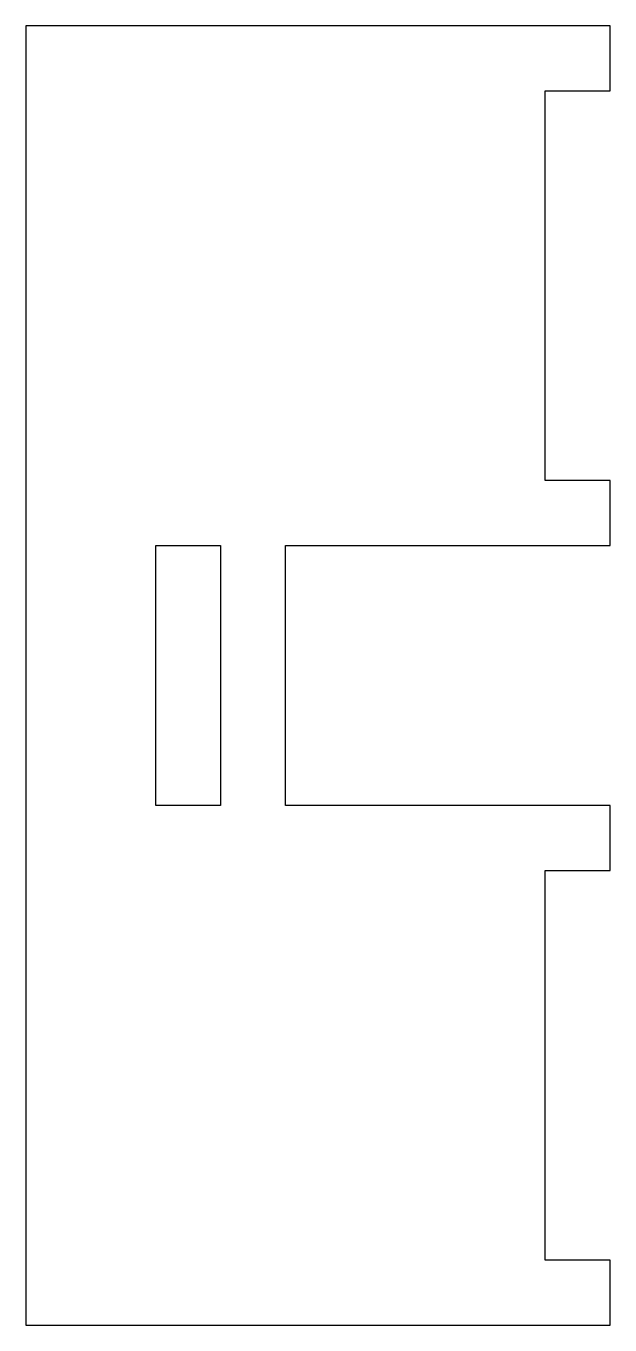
# Model space of a CAD drawing. Header units: metres. Extents: x -20 to 25, y -50 to 50.
import ezdxf

# ---------------------------------------------------------------- set-up
doc = ezdxf.new("R2010")
doc.units = ezdxf.units.M

msp = doc.modelspace()

# ---------------------------------------------------------------- linework, layer by layer
for p, q in [((25, 50), (-20, 50)), ((-20, 50), (-20, -50)), ((25, 45), (25, 50)), ((20, 15), (20, 45)), ((20, 45), (25, 45)), ((25, 15), (20, 15)), ((25, 10), (25, 15)), ((-10, -10), (-10, 10)), ((-10, 10), (-5, 10)), ((-5, 10), (-5, -10)), ((0, -10), (0, 10)), ((0, 10), (25, 10)), ((-5, -10), (-10, -10)), ((25, -10), (0, -10)), ((25, -15), (25, -10)), ((20, -45), (20, -15)), ((20, -15), (25, -15)), ((25, -45), (20, -45)), ((25, -50), (25, -45)), ((-20, -50), (25, -50))]:
    msp.add_line(p, q)

doc.saveas('drawing.dxf')
